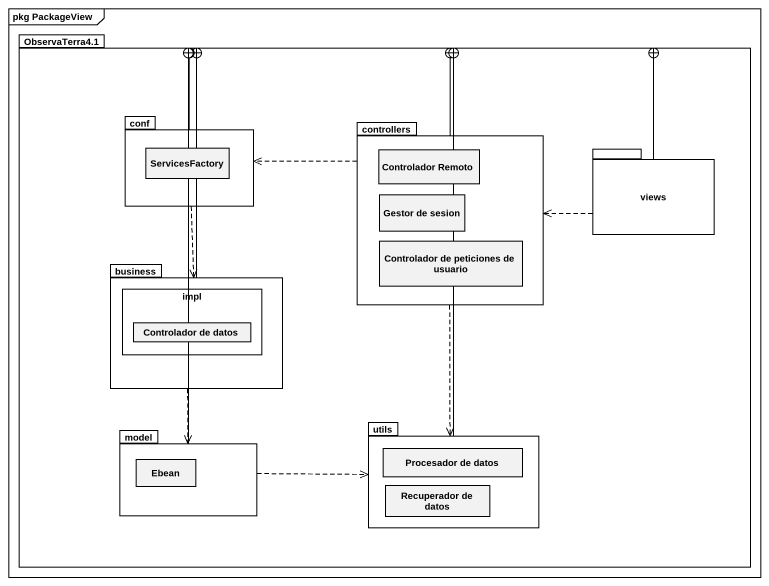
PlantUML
@startuml
mainframe pkg PackageView
package "ObservaTerra4.1" as ObservaTerra4_1 {
  package conf {
    rectangle ServicesFactory
  }
  package controllers {
    rectangle "Controlador Remoto" as Controlador_Remoto
    rectangle "Gestor de sesion" as Gestor_de_sesion
    rectangle "Controlador de peticiones de usuario" as Controlador_de_peticiones
  }
  package views {
  }
  package business {
    rectangle impl {
      rectangle "Controlador de datos" as Controlador_de_datos
    }
  }
  package model {
    rectangle Ebean
  }
  package utils {
    rectangle "Procesador de datos" as Procesador_de_datos
    rectangle "Recuperador de datos" as Recuperador_de_datos
  }
}
conf --+ ObservaTerra4_1
conf ..> business
controllers --+ ObservaTerra4_1
controllers .left.> conf
controllers ..> utils
views -left-+ ObservaTerra4_1
views .left.> controllers
business -right-+ ObservaTerra4_1
business ..> model
model -up-+ ObservaTerra4_1
model .right.> utils
utils -up-+ ObservaTerra4_1
@enduml
